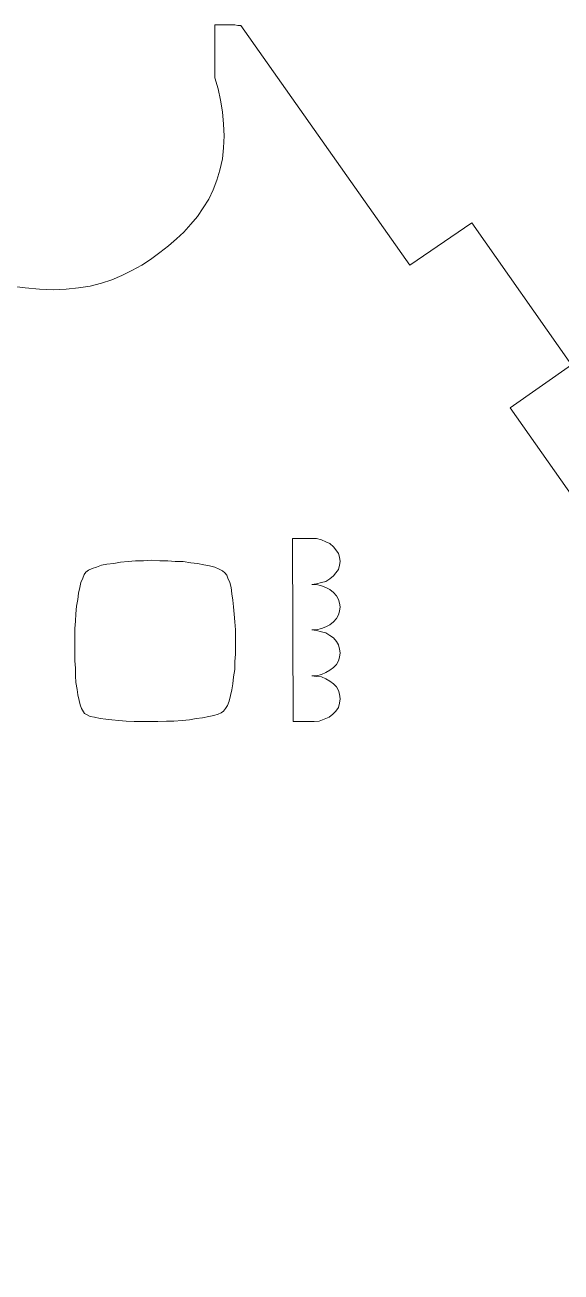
# Model space of a CAD drawing. Header units: centimetres. Extents: x -35.5 to 35.5, y -17.9 to 17.9.
# Drawn here: x -7.77 to -3.41, y -7.5 to 2.63 of the extents above; entities that cross this region are included whole.
import ezdxf

# ---------------------------------------------------------------- set-up
doc = ezdxf.new("R2010")
doc.units = ezdxf.units.CM
doc.header["$MEASUREMENT"] = 0
doc.layers.add('layer 1', color=7, linetype='Continuous')

msp = doc.modelspace()

# ---------------------------------------------------------------- linework, layer by layer
at = {"layer": 'layer 1', "color": 250, "lineweight": 9}
for points, knots in [([(-6.22437, 2.20336), (-6.22437, 2.20336), (-6.19918, 2.11261), (-6.19918, 2.11261), (-6.19918, 2.11261), (-6.19918, 2.11261), (-6.17899, 2.02185), (-6.17899, 2.02185), (-6.17899, 2.02185), (-6.17899, 2.02185), (-6.16387, 1.92605), (-6.16387, 1.92605), (-6.16387, 1.92605), (-6.16387, 1.92605), (-6.15378, 1.82521), (-6.15378, 1.82521), (-6.15378, 1.82521), (-6.15378, 1.82521), (-6.14874, 1.72941), (-6.14874, 1.72941), (-6.14874, 1.72941), (-6.14874, 1.72941), (-6.14874, 1.72941), (-6.14874, 1.72941), (-6.14874, 1.72941), (-6.14874, 1.72941), (-6.15378, 1.63361), (-6.15378, 1.63361), (-6.15378, 1.63361), (-6.15378, 1.63361), (-6.16387, 1.54286), (-6.16387, 1.54286), (-6.16387, 1.54286), (-6.16387, 1.54286), (-6.18403, 1.4521), (-6.18403, 1.4521), (-6.18403, 1.4521), (-6.18403, 1.4521), (-6.20924, 1.37143), (-6.20924, 1.37143), (-6.20924, 1.37143), (-6.20924, 1.37143), (-6.2395, 1.29076), (-6.2395, 1.29076), (-6.2395, 1.29076), (-6.2395, 1.29076), (-6.27481, 1.21513), (-6.27481, 1.21513), (-6.27481, 1.21513), (-6.27481, 1.21513), (-6.32017, 1.14454), (-6.32017, 1.14454), (-6.32017, 1.14454), (-6.32017, 1.14454), (-6.36555, 1.07395), (-6.36555, 1.07395), (-6.36555, 1.07395), (-6.36555, 1.07395), (-6.42101, 1.01345), (-6.42101, 1.01345), (-6.42101, 1.01345), (-6.42101, 1.01345), (-6.47647, 0.9479), (-6.47647, 0.9479), (-6.47647, 0.9479), (-6.47647, 0.9479), (-6.53697, 0.89244), (-6.53697, 0.89244), (-6.53697, 0.89244), (-6.53697, 0.89244), (-6.60252, 0.83695), (-6.60252, 0.83695), (-6.60252, 0.83695), (-6.60252, 0.83695), (-6.60252, 0.83695), (-6.60252, 0.83695), (-6.60252, 0.83695), (-6.60252, 0.83695), (-6.67313, 0.78151), (-6.67313, 0.78151), (-6.67313, 0.78151), (-6.67313, 0.78151), (-6.74874, 0.72603), (-6.74874, 0.72603), (-6.74874, 0.72603), (-6.74874, 0.72603), (-6.81933, 0.68065), (-6.81933, 0.68065), (-6.81933, 0.68065), (-6.81933, 0.68065), (-6.9, 0.63529), (-6.9, 0.63529), (-6.9, 0.63529), (-6.9, 0.63529), (-6.98067, 0.59496), (-6.98067, 0.59496), (-6.98067, 0.59496), (-6.98067, 0.59496), (-7.06134, 0.55964), (-7.06134, 0.55964), (-7.06134, 0.55964), (-7.06134, 0.55964), (-7.14706, 0.53445), (-7.14706, 0.53445), (-7.14706, 0.53445), (-7.14706, 0.53445), (-7.23783, 0.50924), (-7.23783, 0.50924), (-7.23783, 0.50924), (-7.23783, 0.50924), (-7.33361, 0.49412), (-7.33361, 0.49412), (-7.33361, 0.49412), (-7.33361, 0.49412), (-7.43445, 0.48401), (-7.43445, 0.48401), (-7.43445, 0.48401), (-7.43445, 0.48401), (-7.53529, 0.47897), (-7.53529, 0.47897), (-7.53529, 0.47897), (-7.53529, 0.47897), (-7.53529, 0.47897), (-7.53529, 0.47897), (-7.53529, 0.47897), (-7.53529, 0.47897), (-7.65126, 0.48401), (-7.65126, 0.48401), (-7.65126, 0.48401), (-7.65126, 0.48401), (-7.76723, 0.49412), (-7.76723, 0.49412), (-7.76723, 0.49412), (-7.76723, 0.49412), (-7.87817, 0.50924), (-7.87817, 0.50924), (-7.87817, 0.50924), (-7.87817, 0.50924), (-7.98403, 0.53445), (-7.98403, 0.53445), (-7.98403, 0.53445), (-7.98403, 0.53445), (-8.08992, 0.56973), (-8.08992, 0.56973), (-8.08992, 0.56973), (-8.08992, 0.56973), (-8.19078, 0.60502), (-8.19078, 0.60502), (-8.19078, 0.60502), (-8.19078, 0.60502), (-8.28151, 0.6504), (-8.28151, 0.6504), (-8.28151, 0.6504), (-8.28151, 0.6504), (-8.37227, 0.70084), (-8.37227, 0.70084), (-8.37227, 0.70084), (-8.37227, 0.70084), (-14.19582, -7.61345), (-14.19582, -7.61345), (-14.19582, -7.61345), (-14.19582, -7.61345), (-14.19582, -9.38824), (-14.19582, -9.38824), (-14.19582, -9.38824), (-14.19582, -9.38824), (-14.19582, -9.38824), (-14.19582, -9.38824), (-14.19582, -9.38824), (-14.19582, -9.38824), (-14.11008, -9.38824), (-14.11008, -9.38824), (-14.11008, -9.38824), (-14.11008, -9.38824), (-14.03447, -9.38824), (-14.03447, -9.38824), (-14.03447, -9.38824), (-14.03447, -9.38824), (-13.95884, -9.38824), (-13.95884, -9.38824), (-13.95884, -9.38824), (-13.95884, -9.38824), (-13.89328, -9.38824), (-13.89328, -9.38824), (-13.89328, -9.38824), (-13.89328, -9.38824), (-13.82773, -9.38824), (-13.82773, -9.38824), (-13.82773, -9.38824), (-13.82773, -9.38824), (-13.76723, -9.38824), (-13.76723, -9.38824), (-13.76723, -9.38824), (-13.76723, -9.38824), (-13.70168, -9.38824), (-13.70168, -9.38824), (-13.70168, -9.38824), (-13.70168, -9.38824), (-13.63615, -9.39328), (-13.63615, -9.39328), (-13.63615, -9.39328), (-13.63615, -9.39328), (-13.56052, -9.39328), (-13.56052, -9.39328), (-13.56052, -9.39328), (-13.56052, -9.39328), (-13.48487, -9.39328), (-13.48487, -9.39328), (-13.48487, -9.39328), (-13.48487, -9.39328), (-13.39918, -9.39328), (-13.39918, -9.39328), (-13.39918, -9.39328), (-13.39918, -9.39328), (-13.39918, -9.39328), (-13.39918, -9.39328), (-13.39918, -9.39328), (-13.39918, -9.39328), (-13.39918, -9.04036), (-13.39918, -9.04036), (-13.39918, -9.04036), (-13.39918, -9.04036), (-13.39918, -8.68742), (-13.39918, -8.68742), (-13.39918, -8.68742), (-13.39918, -8.68742), (-12.79412, -8.68742), (-12.79412, -8.68742), (-12.79412, -8.68742), (-12.79412, -8.68742), (-12.79412, -9.39328), (-12.79412, -9.39328), (-12.79412, -9.39328), (-12.79412, -9.39328), (-12.79412, -12.02017), (-12.79412, -12.02017), (-12.79412, -12.02017), (-12.79412, -12.02017), (-13.39414, -12.02017), (-13.39414, -12.02017), (-13.39414, -12.02017), (-13.39414, -12.02017), (-13.39414, -13.41681), (-13.39414, -13.41681), (-13.39414, -13.41681), (-13.39414, -13.41681), (-12.79412, -13.41681), (-12.79412, -13.41681), (-12.79412, -13.41681), (-12.79412, -13.41681), (-12.79412, -16.2807), (-12.79412, -16.2807), (-12.79412, -16.2807), (-12.79412, -16.2807), (-9.52185, -16.27563), (-9.52185, -16.27563), (-9.52185, -16.27563), (-9.52185, -16.27563), (-9.52185, -16.8807), (-9.52185, -16.8807), (-9.52185, -16.8807), (-9.52185, -16.8807), (-3.47145, -16.87563), (-3.47145, -16.87563), (-3.47145, -16.87563), (-3.47145, -16.87563), (-3.47145, -16.27059), (-3.47145, -16.27059), (-3.47145, -16.27059), (-3.47145, -16.27059), (-3.44622, -16.27059), (-3.44622, -16.27059), (-3.44622, -16.27059), (-3.44622, -16.27059), (-0.2042, -16.27059), (-0.2042, -16.27059), (-0.2042, -16.27059), (-0.2042, -16.27059), (-0.20924, -13.41179), (-0.20924, -13.41179), (-0.20924, -13.41179), (-0.20924, -13.41179), (0.3958, -13.41179), (0.3958, -13.41179), (0.3958, -13.41179), (0.3958, -13.41179), (0.39074, -12.01011), (0.39074, -12.01011), (0.39074, -12.01011), (0.39074, -12.01011), (-0.20924, -12.01011), (-0.20924, -12.01011), (-0.20924, -12.01011), (-0.20924, -12.01011), (-0.20924, -9.44372), (-0.20924, -9.44372), (-0.20924, -9.44372), (-0.20924, -9.44372), (-0.20924, -8.75294), (-0.20924, -8.75294), (-0.20924, -8.75294), (-0.20924, -8.75294), (0.3958, -8.75294), (0.3958, -8.75294), (0.3958, -8.75294), (0.3958, -8.75294), (0.3958, -8.75294), (0.3958, -8.75294), (0.3958, -8.75294), (0.3958, -8.75294), (0.3958, -9.10084), (0.3958, -9.10084), (0.3958, -9.10084), (0.3958, -9.10084), (0.3958, -9.44876), (0.3958, -9.44876), (0.3958, -9.44876), (0.3958, -9.44876), (0.3958, -9.44876), (0.3958, -9.44876), (0.3958, -9.44876), (0.3958, -9.44876), (0.48151, -9.44876), (0.48151, -9.44876), (0.48151, -9.44876), (0.48151, -9.44876), (0.55714, -9.44876), (0.55714, -9.44876), (0.55714, -9.44876), (0.55714, -9.44876), (0.62773, -9.44876), (0.62773, -9.44876), (0.62773, -9.44876), (0.62773, -9.44876), (0.6983, -9.44876), (0.6983, -9.44876), (0.6983, -9.44876), (0.6983, -9.44876), (0.76387, -9.44876), (0.76387, -9.44876), (0.76387, -9.44876), (0.76387, -9.44876), (0.82437, -9.44876), (0.82437, -9.44876), (0.82437, -9.44876), (0.82437, -9.44876), (0.88992, -9.44876), (0.88992, -9.44876), (0.88992, -9.44876), (0.88992, -9.44876), (0.9605, -9.44876), (0.9605, -9.44876), (0.9605, -9.44876), (0.9605, -9.44876), (1.03107, -9.44876), (1.03107, -9.44876), (1.03107, -9.44876), (1.03107, -9.44876), (1.10672, -9.44876), (1.10672, -9.44876), (1.10672, -9.44876), (1.10672, -9.44876), (1.19242, -9.44876), (1.19242, -9.44876), (1.19242, -9.44876), (1.19242, -9.44876), (1.19242, -7.60338), (1.19242, -7.60338), (1.19242, -7.60338), (1.19242, -7.60338), (0.16891, -6.15126), (0.16891, -6.15126), (0.16891, -6.15126), (0.16891, -6.15126), (0.65798, -5.80338), (0.65798, -5.80338), (0.65798, -5.80338), (0.65798, -5.80338), (-0.15378, -4.64874), (-0.15378, -4.64874), (-0.15378, -4.64874), (-0.15378, -4.64874), (-0.6479, -4.99666), (-0.6479, -4.99666), (-0.6479, -4.99666), (-0.6479, -4.99666), (-3.82437, -0.47901), (-3.82437, -0.47901), (-3.82437, -0.47901), (-3.82437, -0.47901), (-3.32521, -0.13109), (-3.32521, -0.13109), (-3.32521, -0.13109), (-3.32521, -0.13109), (-4.13697, 1.02353), (-4.13697, 1.02353), (-4.13697, 1.02353), (-4.13697, 1.02353), (-4.64118, 0.68065), (-4.64118, 0.68065), (-4.64118, 0.68065), (-4.64118, 0.68065), (-6.0126, 2.62689), (-6.0126, 2.62689), (-6.0126, 2.62689), (-6.0126, 2.62689), (-6.0126, 2.62689), (-6.0126, 2.62689), (-6.0126, 2.62689), (-6.0126, 2.62689), (-6.03783, 2.62689), (-6.03783, 2.62689), (-6.03783, 2.62689), (-6.03783, 2.62689), (-6.06302, 2.63193), (-6.06302, 2.63193), (-6.06302, 2.63193), (-6.06302, 2.63193), (-6.08823, 2.63193), (-6.08823, 2.63193), (-6.08823, 2.63193), (-6.08823, 2.63193), (-6.11851, 2.63193), (-6.11851, 2.63193), (-6.11851, 2.63193), (-6.11851, 2.63193), (-6.1437, 2.63193), (-6.1437, 2.63193), (-6.1437, 2.63193), (-6.1437, 2.63193), (-6.16891, 2.63193), (-6.16891, 2.63193), (-6.16891, 2.63193), (-6.16891, 2.63193), (-6.1891, 2.63193), (-6.1891, 2.63193), (-6.1891, 2.63193), (-6.1891, 2.63193), (-6.20924, 2.63193), (-6.20924, 2.63193), (-6.20924, 2.63193), (-6.20924, 2.63193), (-6.21933, 2.63193), (-6.21933, 2.63193), (-6.21933, 2.63193), (-6.21933, 2.63193), (-6.22437, 2.63193), (-6.22437, 2.63193), (-6.22437, 2.63193), (-6.22437, 2.63193), (-6.22437, 2.63193), (-6.22437, 2.63193), (-6.22437, 2.63193), (-6.22437, 2.63193), (-6.22437, 2.20336), (-6.22437, 2.20336)], [0, 0, 0, 0, 0.00869565, 0.00869565, 0.00869565, 0.00869565, 0.0173913, 0.0173913, 0.0173913, 0.0173913, 0.02608696, 0.02608696, 0.02608696, 0.02608696, 0.03478261, 0.03478261, 0.03478261, 0.03478261, 0.04347826, 0.04347826, 0.04347826, 0.04347826, 0.05217391, 0.05217391, 0.05217391, 0.05217391, 0.06086957, 0.06086957, 0.06086957, 0.06086957, 0.06956522, 0.06956522, 0.06956522, 0.06956522, 0.07826087, 0.07826087, 0.07826087, 0.07826087, 0.08695652, 0.08695652, 0.08695652, 0.08695652, 0.09565217, 0.09565217, 0.09565217, 0.09565217, 0.10434783, 0.10434783, 0.10434783, 0.10434783, 0.11304348, 0.11304348, 0.11304348, 0.11304348, 0.12173913, 0.12173913, 0.12173913, 0.12173913, 0.13043478, 0.13043478, 0.13043478, 0.13043478, 0.13913043, 0.13913043, 0.13913043, 0.13913043, 0.14782609, 0.14782609, 0.14782609, 0.14782609, 0.15652174, 0.15652174, 0.15652174, 0.15652174, 0.16521739, 0.16521739, 0.16521739, 0.16521739, 0.17391304, 0.17391304, 0.17391304, 0.17391304, 0.1826087, 0.1826087, 0.1826087, 0.1826087, 0.19130435, 0.19130435, 0.19130435, 0.19130435, 0.2, 0.2, 0.2, 0.2, 0.20869565, 0.20869565, 0.20869565, 0.20869565, 0.2173913, 0.2173913, 0.2173913, 0.2173913, 0.22608696, 0.22608696, 0.22608696, 0.22608696, 0.23478261, 0.23478261, 0.23478261, 0.23478261, 0.24347826, 0.24347826, 0.24347826, 0.24347826, 0.25217391, 0.25217391, 0.25217391, 0.25217391, 0.26086957, 0.26086957, 0.26086957, 0.26086957, 0.26956522, 0.26956522, 0.26956522, 0.26956522, 0.27826087, 0.27826087, 0.27826087, 0.27826087, 0.28695652, 0.28695652, 0.28695652, 0.28695652, 0.29565217, 0.29565217, 0.29565217, 0.29565217, 0.30434783, 0.30434783, 0.30434783, 0.30434783, 0.31304348, 0.31304348, 0.31304348, 0.31304348, 0.32173913, 0.32173913, 0.32173913, 0.32173913, 0.33043478, 0.33043478, 0.33043478, 0.33043478, 0.33913043, 0.33913043, 0.33913043, 0.33913043, 0.34782609, 0.34782609, 0.34782609, 0.34782609, 0.35652174, 0.35652174, 0.35652174, 0.35652174, 0.36521739, 0.36521739, 0.36521739, 0.36521739, 0.37391304, 0.37391304, 0.37391304, 0.37391304, 0.3826087, 0.3826087, 0.3826087, 0.3826087, 0.39130435, 0.39130435, 0.39130435, 0.39130435, 0.4, 0.4, 0.4, 0.4, 0.40869565, 0.40869565, 0.40869565, 0.40869565, 0.4173913, 0.4173913, 0.4173913, 0.4173913, 0.42608696, 0.42608696, 0.42608696, 0.42608696, 0.43478261, 0.43478261, 0.43478261, 0.43478261, 0.44347826, 0.44347826, 0.44347826, 0.44347826, 0.45217391, 0.45217391, 0.45217391, 0.45217391, 0.46086957, 0.46086957, 0.46086957, 0.46086957, 0.46956522, 0.46956522, 0.46956522, 0.46956522, 0.47826087, 0.47826087, 0.47826087, 0.47826087, 0.48695652, 0.48695652, 0.48695652, 0.48695652, 0.49565217, 0.49565217, 0.49565217, 0.49565217, 0.50434783, 0.50434783, 0.50434783, 0.50434783, 0.51304348, 0.51304348, 0.51304348, 0.51304348, 0.52173913, 0.52173913, 0.52173913, 0.52173913, 0.53043478, 0.53043478, 0.53043478, 0.53043478, 0.53913043, 0.53913043, 0.53913043, 0.53913043, 0.54782609, 0.54782609, 0.54782609, 0.54782609, 0.55652174, 0.55652174, 0.55652174, 0.55652174, 0.56521739, 0.56521739, 0.56521739, 0.56521739, 0.57391304, 0.57391304, 0.57391304, 0.57391304, 0.5826087, 0.5826087, 0.5826087, 0.5826087, 0.59130435, 0.59130435, 0.59130435, 0.59130435, 0.6, 0.6, 0.6, 0.6, 0.60869565, 0.60869565, 0.60869565, 0.60869565, 0.6173913, 0.6173913, 0.6173913, 0.6173913, 0.62608696, 0.62608696, 0.62608696, 0.62608696, 0.63478261, 0.63478261, 0.63478261, 0.63478261, 0.64347826, 0.64347826, 0.64347826, 0.64347826, 0.65217391, 0.65217391, 0.65217391, 0.65217391, 0.66086957, 0.66086957, 0.66086957, 0.66086957, 0.66956522, 0.66956522, 0.66956522, 0.66956522, 0.67826087, 0.67826087, 0.67826087, 0.67826087, 0.68695652, 0.68695652, 0.68695652, 0.68695652, 0.69565217, 0.69565217, 0.69565217, 0.69565217, 0.70434783, 0.70434783, 0.70434783, 0.70434783, 0.71304348, 0.71304348, 0.71304348, 0.71304348, 0.72173913, 0.72173913, 0.72173913, 0.72173913, 0.73043478, 0.73043478, 0.73043478, 0.73043478, 0.73913043, 0.73913043, 0.73913043, 0.73913043, 0.74782609, 0.74782609, 0.74782609, 0.74782609, 0.75652174, 0.75652174, 0.75652174, 0.75652174, 0.76521739, 0.76521739, 0.76521739, 0.76521739, 0.77391304, 0.77391304, 0.77391304, 0.77391304, 0.7826087, 0.7826087, 0.7826087, 0.7826087, 0.79130435, 0.79130435, 0.79130435, 0.79130435, 0.8, 0.8, 0.8, 0.8, 0.80869565, 0.80869565, 0.80869565, 0.80869565, 0.8173913, 0.8173913, 0.8173913, 0.8173913, 0.82608696, 0.82608696, 0.82608696, 0.82608696, 0.83478261, 0.83478261, 0.83478261, 0.83478261, 0.84347826, 0.84347826, 0.84347826, 0.84347826, 0.85217391, 0.85217391, 0.85217391, 0.85217391, 0.86086957, 0.86086957, 0.86086957, 0.86086957, 0.86956522, 0.86956522, 0.86956522, 0.86956522, 0.87826087, 0.87826087, 0.87826087, 0.87826087, 0.88695652, 0.88695652, 0.88695652, 0.88695652, 0.89565217, 0.89565217, 0.89565217, 0.89565217, 0.90434783, 0.90434783, 0.90434783, 0.90434783, 0.91304348, 0.91304348, 0.91304348, 0.91304348, 0.92173913, 0.92173913, 0.92173913, 0.92173913, 0.93043478, 0.93043478, 0.93043478, 0.93043478, 0.93913043, 0.93913043, 0.93913043, 0.93913043, 0.94782609, 0.94782609, 0.94782609, 0.94782609, 0.95652174, 0.95652174, 0.95652174, 0.95652174, 0.96521739, 0.96521739, 0.96521739, 0.96521739, 0.97391304, 0.97391304, 0.97391304, 0.97391304, 0.9826087, 0.9826087, 0.9826087, 0.9826087, 1, 1, 1, 1]), ([(-5.59412, -1.54286), (-5.59412, -1.54286), (-5.58908, -3.03025), (-5.58908, -3.03025), (-5.58908, -3.03025), (-5.58908, -3.03025), (-5.42773, -3.03025), (-5.42773, -3.03025), (-5.42773, -3.03025), (-5.42773, -3.03025), (-5.42773, -3.03025), (-5.42773, -3.03025), (-5.42773, -3.03025), (-5.42773, -3.03025), (-5.42269, -3.03025), (-5.42269, -3.03025), (-5.42269, -3.03025), (-5.42269, -3.03025), (-5.41765, -3.03025), (-5.41765, -3.03025), (-5.41765, -3.03025), (-5.41765, -3.03025), (-5.41765, -3.03025), (-5.41765, -3.03025), (-5.41765, -3.03025), (-5.41765, -3.03025), (-5.37731, -3.02521), (-5.37731, -3.02521), (-5.37731, -3.02521), (-5.37731, -3.02521), (-5.33697, -3.01008), (-5.33697, -3.01008), (-5.33697, -3.01008), (-5.33697, -3.01008), (-5.29664, -2.99498), (-5.29664, -2.99498), (-5.29664, -2.99498), (-5.29664, -2.99498), (-5.26639, -2.96975), (-5.26639, -2.96975), (-5.26639, -2.96975), (-5.26639, -2.96975), (-5.24118, -2.94454), (-5.24118, -2.94454), (-5.24118, -2.94454), (-5.24118, -2.94454), (-5.22101, -2.91431), (-5.22101, -2.91431), (-5.22101, -2.91431), (-5.22101, -2.91431), (-5.21092, -2.87901), (-5.21092, -2.87901), (-5.21092, -2.87901), (-5.21092, -2.87901), (-5.20588, -2.84372), (-5.20588, -2.84372), (-5.20588, -2.84372), (-5.20588, -2.84372), (-5.20588, -2.84372), (-5.20588, -2.84372), (-5.20588, -2.84372), (-5.20588, -2.84372), (-5.21092, -2.8084), (-5.21092, -2.8084), (-5.21092, -2.8084), (-5.21092, -2.8084), (-5.22101, -2.77815), (-5.22101, -2.77815), (-5.22101, -2.77815), (-5.22101, -2.77815), (-5.23615, -2.7479), (-5.23615, -2.7479), (-5.23615, -2.7479), (-5.23615, -2.7479), (-5.26134, -2.72271), (-5.26134, -2.72271), (-5.26134, -2.72271), (-5.26134, -2.72271), (-5.2916, -2.70252), (-5.2916, -2.70252), (-5.2916, -2.70252), (-5.2916, -2.70252), (-5.32185, -2.68237), (-5.32185, -2.68237), (-5.32185, -2.68237), (-5.32185, -2.68237), (-5.35714, -2.66723), (-5.35714, -2.66723), (-5.35714, -2.66723), (-5.35714, -2.66723), (-5.3975, -2.66219), (-5.3975, -2.66219), (-5.3975, -2.66219), (-5.3975, -2.66219), (-5.43781, -2.65714), (-5.43781, -2.65714), (-5.43781, -2.65714), (-5.43781, -2.65714), (-5.43781, -2.65714), (-5.43781, -2.65714), (-5.43781, -2.65714), (-5.43781, -2.65714), (-5.3975, -2.65714), (-5.3975, -2.65714), (-5.3975, -2.65714), (-5.3975, -2.65714), (-5.35714, -2.64706), (-5.35714, -2.64706), (-5.35714, -2.64706), (-5.35714, -2.64706), (-5.32185, -2.63195), (-5.32185, -2.63195), (-5.32185, -2.63195), (-5.32185, -2.63195), (-5.2916, -2.61177), (-5.2916, -2.61177), (-5.2916, -2.61177), (-5.2916, -2.61177), (-5.26134, -2.59162), (-5.26134, -2.59162), (-5.26134, -2.59162), (-5.26134, -2.59162), (-5.23615, -2.56639), (-5.23615, -2.56639), (-5.23615, -2.56639), (-5.23615, -2.56639), (-5.22101, -2.53613), (-5.22101, -2.53613), (-5.22101, -2.53613), (-5.22101, -2.53613), (-5.21092, -2.50588), (-5.21092, -2.50588), (-5.21092, -2.50588), (-5.21092, -2.50588), (-5.20588, -2.47059), (-5.20588, -2.47059), (-5.20588, -2.47059), (-5.20588, -2.47059), (-5.20588, -2.47059), (-5.20588, -2.47059), (-5.20588, -2.47059), (-5.20588, -2.47059), (-5.21092, -2.44036), (-5.21092, -2.44036), (-5.21092, -2.44036), (-5.21092, -2.44036), (-5.22101, -2.40506), (-5.22101, -2.40506), (-5.22101, -2.40506), (-5.22101, -2.40506), (-5.23615, -2.37983), (-5.23615, -2.37983), (-5.23615, -2.37983), (-5.23615, -2.37983), (-5.26134, -2.34958), (-5.26134, -2.34958), (-5.26134, -2.34958), (-5.26134, -2.34958), (-5.2916, -2.32941), (-5.2916, -2.32941), (-5.2916, -2.32941), (-5.2916, -2.32941), (-5.32185, -2.30924), (-5.32185, -2.30924), (-5.32185, -2.30924), (-5.32185, -2.30924), (-5.35714, -2.29916), (-5.35714, -2.29916), (-5.35714, -2.29916), (-5.35714, -2.29916), (-5.3975, -2.28908), (-5.3975, -2.28908), (-5.3975, -2.28908), (-5.3975, -2.28908), (-5.43781, -2.28405), (-5.43781, -2.28405), (-5.43781, -2.28405), (-5.43781, -2.28405), (-5.43781, -2.28405), (-5.43781, -2.28405), (-5.43781, -2.28405), (-5.43781, -2.28405), (-5.3975, -2.28405), (-5.3975, -2.28405), (-5.3975, -2.28405), (-5.3975, -2.28405), (-5.35714, -2.27397), (-5.35714, -2.27397), (-5.35714, -2.27397), (-5.35714, -2.27397), (-5.32185, -2.25882), (-5.32185, -2.25882), (-5.32185, -2.25882), (-5.32185, -2.25882), (-5.2916, -2.24372), (-5.2916, -2.24372), (-5.2916, -2.24372), (-5.2916, -2.24372), (-5.26134, -2.21849), (-5.26134, -2.21849), (-5.26134, -2.21849), (-5.26134, -2.21849), (-5.23615, -2.1933), (-5.23615, -2.1933), (-5.23615, -2.1933), (-5.23615, -2.1933), (-5.22101, -2.16305), (-5.22101, -2.16305), (-5.22101, -2.16305), (-5.22101, -2.16305), (-5.21092, -2.13277), (-5.21092, -2.13277), (-5.21092, -2.13277), (-5.21092, -2.13277), (-5.20588, -2.09748), (-5.20588, -2.09748), (-5.20588, -2.09748), (-5.20588, -2.09748), (-5.20588, -2.09748), (-5.20588, -2.09748), (-5.20588, -2.09748), (-5.20588, -2.09748), (-5.21092, -2.06723), (-5.21092, -2.06723), (-5.21092, -2.06723), (-5.21092, -2.06723), (-5.22101, -2.037), (-5.22101, -2.037), (-5.22101, -2.037), (-5.22101, -2.037), (-5.23615, -2.00672), (-5.23615, -2.00672), (-5.23615, -2.00672), (-5.23615, -2.00672), (-5.26134, -1.98151), (-5.26134, -1.98151), (-5.26134, -1.98151), (-5.26134, -1.98151), (-5.2916, -1.95632), (-5.2916, -1.95632), (-5.2916, -1.95632), (-5.2916, -1.95632), (-5.32185, -1.94118), (-5.32185, -1.94118), (-5.32185, -1.94118), (-5.32185, -1.94118), (-5.35714, -1.92605), (-5.35714, -1.92605), (-5.35714, -1.92605), (-5.35714, -1.92605), (-5.3975, -1.91599), (-5.3975, -1.91599), (-5.3975, -1.91599), (-5.3975, -1.91599), (-5.43781, -1.91599), (-5.43781, -1.91599), (-5.43781, -1.91599), (-5.43781, -1.91599), (-5.43781, -1.91599), (-5.43781, -1.91599), (-5.43781, -1.91599), (-5.43781, -1.91599), (-5.3975, -1.91094), (-5.3975, -1.91094), (-5.3975, -1.91094), (-5.3975, -1.91094), (-5.35714, -1.90084), (-5.35714, -1.90084), (-5.35714, -1.90084), (-5.35714, -1.90084), (-5.32185, -1.89076), (-5.32185, -1.89076), (-5.32185, -1.89076), (-5.32185, -1.89076), (-5.2916, -1.87059), (-5.2916, -1.87059), (-5.2916, -1.87059), (-5.2916, -1.87059), (-5.26134, -1.84538), (-5.26134, -1.84538), (-5.26134, -1.84538), (-5.26134, -1.84538), (-5.24118, -1.82017), (-5.24118, -1.82017), (-5.24118, -1.82017), (-5.24118, -1.82017), (-5.22101, -1.79498), (-5.22101, -1.79498), (-5.22101, -1.79498), (-5.22101, -1.79498), (-5.21092, -1.75968), (-5.21092, -1.75968), (-5.21092, -1.75968), (-5.21092, -1.75968), (-5.20588, -1.72941), (-5.20588, -1.72941), (-5.20588, -1.72941), (-5.20588, -1.72941), (-5.20588, -1.72941), (-5.20588, -1.72941), (-5.20588, -1.72941), (-5.20588, -1.72941), (-5.21092, -1.69412), (-5.21092, -1.69412), (-5.21092, -1.69412), (-5.21092, -1.69412), (-5.22101, -1.66387), (-5.22101, -1.66387), (-5.22101, -1.66387), (-5.22101, -1.66387), (-5.24118, -1.63363), (-5.24118, -1.63363), (-5.24118, -1.63363), (-5.24118, -1.63363), (-5.26134, -1.6084), (-5.26134, -1.6084), (-5.26134, -1.6084), (-5.26134, -1.6084), (-5.2916, -1.58319), (-5.2916, -1.58319), (-5.2916, -1.58319), (-5.2916, -1.58319), (-5.32185, -1.56807), (-5.32185, -1.56807), (-5.32185, -1.56807), (-5.32185, -1.56807), (-5.35714, -1.55296), (-5.35714, -1.55296), (-5.35714, -1.55296), (-5.35714, -1.55296), (-5.3975, -1.54286), (-5.3975, -1.54286), (-5.3975, -1.54286), (-5.3975, -1.54286), (-5.43781, -1.54286), (-5.43781, -1.54286), (-5.43781, -1.54286), (-5.43781, -1.54286), (-5.43781, -1.54286), (-5.43781, -1.54286), (-5.43781, -1.54286), (-5.43781, -1.54286), (-5.51344, -1.54286), (-5.51344, -1.54286), (-5.51344, -1.54286), (-5.51344, -1.54286), (-5.59412, -1.54286), (-5.59412, -1.54286)], [0, 0, 0, 0, 0.01136364, 0.01136364, 0.01136364, 0.01136364, 0.02272727, 0.02272727, 0.02272727, 0.02272727, 0.03409091, 0.03409091, 0.03409091, 0.03409091, 0.04545455, 0.04545455, 0.04545455, 0.04545455, 0.05681818, 0.05681818, 0.05681818, 0.05681818, 0.06818182, 0.06818182, 0.06818182, 0.06818182, 0.07954545, 0.07954545, 0.07954545, 0.07954545, 0.09090909, 0.09090909, 0.09090909, 0.09090909, 0.10227273, 0.10227273, 0.10227273, 0.10227273, 0.11363636, 0.11363636, 0.11363636, 0.11363636, 0.125, 0.125, 0.125, 0.125, 0.13636364, 0.13636364, 0.13636364, 0.13636364, 0.14772727, 0.14772727, 0.14772727, 0.14772727, 0.15909091, 0.15909091, 0.15909091, 0.15909091, 0.17045455, 0.17045455, 0.17045455, 0.17045455, 0.18181818, 0.18181818, 0.18181818, 0.18181818, 0.19318182, 0.19318182, 0.19318182, 0.19318182, 0.20454545, 0.20454545, 0.20454545, 0.20454545, 0.21590909, 0.21590909, 0.21590909, 0.21590909, 0.22727273, 0.22727273, 0.22727273, 0.22727273, 0.23863636, 0.23863636, 0.23863636, 0.23863636, 0.25, 0.25, 0.25, 0.25, 0.26136364, 0.26136364, 0.26136364, 0.26136364, 0.27272727, 0.27272727, 0.27272727, 0.27272727, 0.28409091, 0.28409091, 0.28409091, 0.28409091, 0.29545455, 0.29545455, 0.29545455, 0.29545455, 0.30681818, 0.30681818, 0.30681818, 0.30681818, 0.31818182, 0.31818182, 0.31818182, 0.31818182, 0.32954545, 0.32954545, 0.32954545, 0.32954545, 0.34090909, 0.34090909, 0.34090909, 0.34090909, 0.35227273, 0.35227273, 0.35227273, 0.35227273, 0.36363636, 0.36363636, 0.36363636, 0.36363636, 0.375, 0.375, 0.375, 0.375, 0.38636364, 0.38636364, 0.38636364, 0.38636364, 0.39772727, 0.39772727, 0.39772727, 0.39772727, 0.40909091, 0.40909091, 0.40909091, 0.40909091, 0.42045455, 0.42045455, 0.42045455, 0.42045455, 0.43181818, 0.43181818, 0.43181818, 0.43181818, 0.44318182, 0.44318182, 0.44318182, 0.44318182, 0.45454545, 0.45454545, 0.45454545, 0.45454545, 0.46590909, 0.46590909, 0.46590909, 0.46590909, 0.47727273, 0.47727273, 0.47727273, 0.47727273, 0.48863636, 0.48863636, 0.48863636, 0.48863636, 0.5, 0.5, 0.5, 0.5, 0.51136364, 0.51136364, 0.51136364, 0.51136364, 0.52272727, 0.52272727, 0.52272727, 0.52272727, 0.53409091, 0.53409091, 0.53409091, 0.53409091, 0.54545455, 0.54545455, 0.54545455, 0.54545455, 0.55681818, 0.55681818, 0.55681818, 0.55681818, 0.56818182, 0.56818182, 0.56818182, 0.56818182, 0.57954545, 0.57954545, 0.57954545, 0.57954545, 0.59090909, 0.59090909, 0.59090909, 0.59090909, 0.60227273, 0.60227273, 0.60227273, 0.60227273, 0.61363636, 0.61363636, 0.61363636, 0.61363636, 0.625, 0.625, 0.625, 0.625, 0.63636364, 0.63636364, 0.63636364, 0.63636364, 0.64772727, 0.64772727, 0.64772727, 0.64772727, 0.65909091, 0.65909091, 0.65909091, 0.65909091, 0.67045455, 0.67045455, 0.67045455, 0.67045455, 0.68181818, 0.68181818, 0.68181818, 0.68181818, 0.69318182, 0.69318182, 0.69318182, 0.69318182, 0.70454545, 0.70454545, 0.70454545, 0.70454545, 0.71590909, 0.71590909, 0.71590909, 0.71590909, 0.72727273, 0.72727273, 0.72727273, 0.72727273, 0.73863636, 0.73863636, 0.73863636, 0.73863636, 0.75, 0.75, 0.75, 0.75, 0.76136364, 0.76136364, 0.76136364, 0.76136364, 0.77272727, 0.77272727, 0.77272727, 0.77272727, 0.78409091, 0.78409091, 0.78409091, 0.78409091, 0.79545455, 0.79545455, 0.79545455, 0.79545455, 0.80681818, 0.80681818, 0.80681818, 0.80681818, 0.81818182, 0.81818182, 0.81818182, 0.81818182, 0.82954545, 0.82954545, 0.82954545, 0.82954545, 0.84090909, 0.84090909, 0.84090909, 0.84090909, 0.85227273, 0.85227273, 0.85227273, 0.85227273, 0.86363636, 0.86363636, 0.86363636, 0.86363636, 0.875, 0.875, 0.875, 0.875, 0.88636364, 0.88636364, 0.88636364, 0.88636364, 0.89772727, 0.89772727, 0.89772727, 0.89772727, 0.90909091, 0.90909091, 0.90909091, 0.90909091, 0.92045455, 0.92045455, 0.92045455, 0.92045455, 0.93181818, 0.93181818, 0.93181818, 0.93181818, 0.94318182, 0.94318182, 0.94318182, 0.94318182, 0.95454545, 0.95454545, 0.95454545, 0.95454545, 0.96590909, 0.96590909, 0.96590909, 0.96590909, 0.97727273, 0.97727273, 0.97727273, 0.97727273, 1, 1, 1, 1]), ([(-7.27311, -1.81513), (-7.27311, -1.81513), (-7.25294, -1.80002), (-7.25294, -1.80002), (-7.25294, -1.80002), (-7.25294, -1.80002), (-7.22269, -1.78487), (-7.22269, -1.78487), (-7.22269, -1.78487), (-7.22269, -1.78487), (-7.18739, -1.77479), (-7.18739, -1.77479), (-7.18739, -1.77479), (-7.18739, -1.77479), (-7.14706, -1.75968), (-7.14706, -1.75968), (-7.14706, -1.75968), (-7.14706, -1.75968), (-7.10168, -1.74958), (-7.10168, -1.74958), (-7.10168, -1.74958), (-7.10168, -1.74958), (-7.04622, -1.74454), (-7.04622, -1.74454), (-7.04622, -1.74454), (-7.04622, -1.74454), (-6.99078, -1.73445), (-6.99078, -1.73445), (-6.99078, -1.73445), (-6.99078, -1.73445), (-6.93025, -1.72941), (-6.93025, -1.72941), (-6.93025, -1.72941), (-6.93025, -1.72941), (-6.86975, -1.72439), (-6.86975, -1.72439), (-6.86975, -1.72439), (-6.86975, -1.72439), (-6.8042, -1.72439), (-6.8042, -1.72439), (-6.8042, -1.72439), (-6.8042, -1.72439), (-6.73865, -1.71935), (-6.73865, -1.71935), (-6.73865, -1.71935), (-6.73865, -1.71935), (-6.67313, -1.72439), (-6.67313, -1.72439), (-6.67313, -1.72439), (-6.67313, -1.72439), (-6.60756, -1.72439), (-6.60756, -1.72439), (-6.60756, -1.72439), (-6.60756, -1.72439), (-6.54706, -1.72941), (-6.54706, -1.72941), (-6.54706, -1.72941), (-6.54706, -1.72941), (-6.48151, -1.72941), (-6.48151, -1.72941), (-6.48151, -1.72941), (-6.48151, -1.72941), (-6.42101, -1.7395), (-6.42101, -1.7395), (-6.42101, -1.7395), (-6.42101, -1.7395), (-6.36555, -1.74454), (-6.36555, -1.74454), (-6.36555, -1.74454), (-6.36555, -1.74454), (-6.31513, -1.75464), (-6.31513, -1.75464), (-6.31513, -1.75464), (-6.31513, -1.75464), (-6.26977, -1.76473), (-6.26977, -1.76473), (-6.26977, -1.76473), (-6.26977, -1.76473), (-6.22437, -1.77479), (-6.22437, -1.77479), (-6.22437, -1.77479), (-6.22437, -1.77479), (-6.1891, -1.78992), (-6.1891, -1.78992), (-6.1891, -1.78992), (-6.1891, -1.78992), (-6.16387, -1.80504), (-6.16387, -1.80504), (-6.16387, -1.80504), (-6.16387, -1.80504), (-6.1437, -1.82017), (-6.1437, -1.82017), (-6.1437, -1.82017), (-6.1437, -1.82017), (-6.1437, -1.82017), (-6.1437, -1.82017), (-6.1437, -1.82017), (-6.1437, -1.82017), (-6.1437, -1.82017), (-6.1437, -1.82017), (-6.1437, -1.82017), (-6.1437, -1.82017), (-6.12857, -1.84036), (-6.12857, -1.84036), (-6.12857, -1.84036), (-6.12857, -1.84036), (-6.11851, -1.86555), (-6.11851, -1.86555), (-6.11851, -1.86555), (-6.11851, -1.86555), (-6.10336, -1.90084), (-6.10336, -1.90084), (-6.10336, -1.90084), (-6.10336, -1.90084), (-6.09328, -1.94118), (-6.09328, -1.94118), (-6.09328, -1.94118), (-6.09328, -1.94118), (-6.08823, -1.99162), (-6.08823, -1.99162), (-6.08823, -1.99162), (-6.08823, -1.99162), (-6.07815, -2.04204), (-6.07815, -2.04204), (-6.07815, -2.04204), (-6.07815, -2.04204), (-6.07311, -2.09748), (-6.07311, -2.09748), (-6.07311, -2.09748), (-6.07311, -2.09748), (-6.06807, -2.158), (-6.06807, -2.158), (-6.06807, -2.158), (-6.06807, -2.158), (-6.06302, -2.21849), (-6.06302, -2.21849), (-6.06302, -2.21849), (-6.06302, -2.21849), (-6.05798, -2.28405), (-6.05798, -2.28405), (-6.05798, -2.28405), (-6.05798, -2.28405), (-6.05798, -2.34958), (-6.05798, -2.34958), (-6.05798, -2.34958), (-6.05798, -2.34958), (-6.05798, -2.41513), (-6.05798, -2.41513), (-6.05798, -2.41513), (-6.05798, -2.41513), (-6.05798, -2.48069), (-6.05798, -2.48069), (-6.05798, -2.48069), (-6.05798, -2.48069), (-6.06302, -2.54118), (-6.06302, -2.54118), (-6.06302, -2.54118), (-6.06302, -2.54118), (-6.06302, -2.60672), (-6.06302, -2.60672), (-6.06302, -2.60672), (-6.06302, -2.60672), (-6.07311, -2.66723), (-6.07311, -2.66723), (-6.07311, -2.66723), (-6.07311, -2.66723), (-6.07815, -2.72271), (-6.07815, -2.72271), (-6.07815, -2.72271), (-6.07815, -2.72271), (-6.08823, -2.77311), (-6.08823, -2.77311), (-6.08823, -2.77311), (-6.08823, -2.77311), (-6.09832, -2.81849), (-6.09832, -2.81849), (-6.09832, -2.81849), (-6.09832, -2.81849), (-6.1084, -2.86387), (-6.1084, -2.86387), (-6.1084, -2.86387), (-6.1084, -2.86387), (-6.12353, -2.89916), (-6.12353, -2.89916), (-6.12353, -2.89916), (-6.12353, -2.89916), (-6.13866, -2.92439), (-6.13866, -2.92439), (-6.13866, -2.92439), (-6.13866, -2.92439), (-6.15378, -2.94454), (-6.15378, -2.94454), (-6.15378, -2.94454), (-6.15378, -2.94454), (-6.15378, -2.94454), (-6.15378, -2.94454), (-6.15378, -2.94454), (-6.15378, -2.94454), (-6.15378, -2.94454), (-6.15378, -2.94454), (-6.15378, -2.94454), (-6.15378, -2.94454), (-6.17395, -2.95968), (-6.17395, -2.95968), (-6.17395, -2.95968), (-6.17395, -2.95968), (-6.19918, -2.96975), (-6.19918, -2.96975), (-6.19918, -2.96975), (-6.19918, -2.96975), (-6.23445, -2.97983), (-6.23445, -2.97983), (-6.23445, -2.97983), (-6.23445, -2.97983), (-6.27481, -2.98992), (-6.27481, -2.98992), (-6.27481, -2.98992), (-6.27481, -2.98992), (-6.32521, -3.00002), (-6.32521, -3.00002), (-6.32521, -3.00002), (-6.32521, -3.00002), (-6.37563, -3.00506), (-6.37563, -3.00506), (-6.37563, -3.00506), (-6.37563, -3.00506), (-6.43111, -3.01513), (-6.43111, -3.01513), (-6.43111, -3.01513), (-6.43111, -3.01513), (-6.4916, -3.02017), (-6.4916, -3.02017), (-6.4916, -3.02017), (-6.4916, -3.02017), (-6.55714, -3.02521), (-6.55714, -3.02521), (-6.55714, -3.02521), (-6.55714, -3.02521), (-6.61765, -3.02521), (-6.61765, -3.02521), (-6.61765, -3.02521), (-6.61765, -3.02521), (-6.68823, -3.03025), (-6.68823, -3.03025), (-6.68823, -3.03025), (-6.68823, -3.03025), (-6.7538, -3.03025), (-6.7538, -3.03025), (-6.7538, -3.03025), (-6.7538, -3.03025), (-6.81933, -3.03025), (-6.81933, -3.03025), (-6.81933, -3.03025), (-6.81933, -3.03025), (-6.87983, -3.03025), (-6.87983, -3.03025), (-6.87983, -3.03025), (-6.87983, -3.03025), (-6.94538, -3.02521), (-6.94538, -3.02521), (-6.94538, -3.02521), (-6.94538, -3.02521), (-7.00588, -3.02017), (-7.00588, -3.02017), (-7.00588, -3.02017), (-7.00588, -3.02017), (-7.06134, -3.01513), (-7.06134, -3.01513), (-7.06134, -3.01513), (-7.06134, -3.01513), (-7.11176, -3.01008), (-7.11176, -3.01008), (-7.11176, -3.01008), (-7.11176, -3.01008), (-7.15716, -3.00506), (-7.15716, -3.00506), (-7.15716, -3.00506), (-7.15716, -3.00506), (-7.20252, -2.99498), (-7.20252, -2.99498), (-7.20252, -2.99498), (-7.20252, -2.99498), (-7.23783, -2.98992), (-7.23783, -2.98992), (-7.23783, -2.98992), (-7.23783, -2.98992), (-7.26302, -2.97479), (-7.26302, -2.97479), (-7.26302, -2.97479), (-7.26302, -2.97479), (-7.28319, -2.96473), (-7.28319, -2.96473), (-7.28319, -2.96473), (-7.28319, -2.96473), (-7.28319, -2.96473), (-7.28319, -2.96473), (-7.28319, -2.96473), (-7.28319, -2.96473), (-7.28319, -2.96473), (-7.28319, -2.96473), (-7.28319, -2.96473), (-7.28319, -2.96473), (-7.29328, -2.94958), (-7.29328, -2.94958), (-7.29328, -2.94958), (-7.29328, -2.94958), (-7.3084, -2.92439), (-7.3084, -2.92439), (-7.3084, -2.92439), (-7.3084, -2.92439), (-7.31851, -2.89412), (-7.31851, -2.89412), (-7.31851, -2.89412), (-7.31851, -2.89412), (-7.32857, -2.85882), (-7.32857, -2.85882), (-7.32857, -2.85882), (-7.32857, -2.85882), (-7.33865, -2.81345), (-7.33865, -2.81345), (-7.33865, -2.81345), (-7.33865, -2.81345), (-7.3437, -2.76807), (-7.3437, -2.76807), (-7.3437, -2.76807), (-7.3437, -2.76807), (-7.35378, -2.71263), (-7.35378, -2.71263), (-7.35378, -2.71263), (-7.35378, -2.71263), (-7.35882, -2.65714), (-7.35882, -2.65714), (-7.35882, -2.65714), (-7.35882, -2.65714), (-7.35882, -2.59666), (-7.35882, -2.59666), (-7.35882, -2.59666), (-7.35882, -2.59666), (-7.36387, -2.53613), (-7.36387, -2.53613), (-7.36387, -2.53613), (-7.36387, -2.53613), (-7.36387, -2.47059), (-7.36387, -2.47059), (-7.36387, -2.47059), (-7.36387, -2.47059), (-7.36387, -2.40506), (-7.36387, -2.40506), (-7.36387, -2.40506), (-7.36387, -2.40506), (-7.36387, -2.3395), (-7.36387, -2.3395), (-7.36387, -2.3395), (-7.36387, -2.3395), (-7.36387, -2.27397), (-7.36387, -2.27397), (-7.36387, -2.27397), (-7.36387, -2.27397), (-7.35882, -2.21345), (-7.35882, -2.21345), (-7.35882, -2.21345), (-7.35882, -2.21345), (-7.35378, -2.15296), (-7.35378, -2.15296), (-7.35378, -2.15296), (-7.35378, -2.15296), (-7.34874, -2.09244), (-7.34874, -2.09244), (-7.34874, -2.09244), (-7.34874, -2.09244), (-7.33865, -2.037), (-7.33865, -2.037), (-7.33865, -2.037), (-7.33865, -2.037), (-7.33361, -1.98655), (-7.33361, -1.98655), (-7.33361, -1.98655), (-7.33361, -1.98655), (-7.32353, -1.94118), (-7.32353, -1.94118), (-7.32353, -1.94118), (-7.32353, -1.94118), (-7.31347, -1.90084), (-7.31347, -1.90084), (-7.31347, -1.90084), (-7.31347, -1.90084), (-7.29832, -1.86555), (-7.29832, -1.86555), (-7.29832, -1.86555), (-7.29832, -1.86555), (-7.28823, -1.83531), (-7.28823, -1.83531), (-7.28823, -1.83531), (-7.28823, -1.83531), (-7.27311, -1.81513), (-7.27311, -1.81513), (-7.27311, -1.81513), (-7.27311, -1.81513), (-7.27311, -1.81513), (-7.27311, -1.81513)], [0, 0, 0, 0, 0.00990099, 0.00990099, 0.00990099, 0.00990099, 0.01980198, 0.01980198, 0.01980198, 0.01980198, 0.02970297, 0.02970297, 0.02970297, 0.02970297, 0.03960396, 0.03960396, 0.03960396, 0.03960396, 0.04950495, 0.04950495, 0.04950495, 0.04950495, 0.05940594, 0.05940594, 0.05940594, 0.05940594, 0.06930693, 0.06930693, 0.06930693, 0.06930693, 0.07920792, 0.07920792, 0.07920792, 0.07920792, 0.08910891, 0.08910891, 0.08910891, 0.08910891, 0.0990099, 0.0990099, 0.0990099, 0.0990099, 0.10891089, 0.10891089, 0.10891089, 0.10891089, 0.11881188, 0.11881188, 0.11881188, 0.11881188, 0.12871287, 0.12871287, 0.12871287, 0.12871287, 0.13861386, 0.13861386, 0.13861386, 0.13861386, 0.14851485, 0.14851485, 0.14851485, 0.14851485, 0.15841584, 0.15841584, 0.15841584, 0.15841584, 0.16831683, 0.16831683, 0.16831683, 0.16831683, 0.17821782, 0.17821782, 0.17821782, 0.17821782, 0.18811881, 0.18811881, 0.18811881, 0.18811881, 0.1980198, 0.1980198, 0.1980198, 0.1980198, 0.20792079, 0.20792079, 0.20792079, 0.20792079, 0.21782178, 0.21782178, 0.21782178, 0.21782178, 0.22772277, 0.22772277, 0.22772277, 0.22772277, 0.23762376, 0.23762376, 0.23762376, 0.23762376, 0.24752475, 0.24752475, 0.24752475, 0.24752475, 0.25742574, 0.25742574, 0.25742574, 0.25742574, 0.26732673, 0.26732673, 0.26732673, 0.26732673, 0.27722772, 0.27722772, 0.27722772, 0.27722772, 0.28712871, 0.28712871, 0.28712871, 0.28712871, 0.2970297, 0.2970297, 0.2970297, 0.2970297, 0.30693069, 0.30693069, 0.30693069, 0.30693069, 0.31683168, 0.31683168, 0.31683168, 0.31683168, 0.32673267, 0.32673267, 0.32673267, 0.32673267, 0.33663366, 0.33663366, 0.33663366, 0.33663366, 0.34653465, 0.34653465, 0.34653465, 0.34653465, 0.35643564, 0.35643564, 0.35643564, 0.35643564, 0.36633663, 0.36633663, 0.36633663, 0.36633663, 0.37623762, 0.37623762, 0.37623762, 0.37623762, 0.38613861, 0.38613861, 0.38613861, 0.38613861, 0.3960396, 0.3960396, 0.3960396, 0.3960396, 0.40594059, 0.40594059, 0.40594059, 0.40594059, 0.41584158, 0.41584158, 0.41584158, 0.41584158, 0.42574257, 0.42574257, 0.42574257, 0.42574257, 0.43564356, 0.43564356, 0.43564356, 0.43564356, 0.44554455, 0.44554455, 0.44554455, 0.44554455, 0.45544554, 0.45544554, 0.45544554, 0.45544554, 0.46534653, 0.46534653, 0.46534653, 0.46534653, 0.47524752, 0.47524752, 0.47524752, 0.47524752, 0.48514851, 0.48514851, 0.48514851, 0.48514851, 0.4950495, 0.4950495, 0.4950495, 0.4950495, 0.5049505, 0.5049505, 0.5049505, 0.5049505, 0.51485149, 0.51485149, 0.51485149, 0.51485149, 0.52475248, 0.52475248, 0.52475248, 0.52475248, 0.53465347, 0.53465347, 0.53465347, 0.53465347, 0.54455446, 0.54455446, 0.54455446, 0.54455446, 0.55445545, 0.55445545, 0.55445545, 0.55445545, 0.56435644, 0.56435644, 0.56435644, 0.56435644, 0.57425743, 0.57425743, 0.57425743, 0.57425743, 0.58415842, 0.58415842, 0.58415842, 0.58415842, 0.59405941, 0.59405941, 0.59405941, 0.59405941, 0.6039604, 0.6039604, 0.6039604, 0.6039604, 0.61386139, 0.61386139, 0.61386139, 0.61386139, 0.62376238, 0.62376238, 0.62376238, 0.62376238, 0.63366337, 0.63366337, 0.63366337, 0.63366337, 0.64356436, 0.64356436, 0.64356436, 0.64356436, 0.65346535, 0.65346535, 0.65346535, 0.65346535, 0.66336634, 0.66336634, 0.66336634, 0.66336634, 0.67326733, 0.67326733, 0.67326733, 0.67326733, 0.68316832, 0.68316832, 0.68316832, 0.68316832, 0.69306931, 0.69306931, 0.69306931, 0.69306931, 0.7029703, 0.7029703, 0.7029703, 0.7029703, 0.71287129, 0.71287129, 0.71287129, 0.71287129, 0.72277228, 0.72277228, 0.72277228, 0.72277228, 0.73267327, 0.73267327, 0.73267327, 0.73267327, 0.74257426, 0.74257426, 0.74257426, 0.74257426, 0.75247525, 0.75247525, 0.75247525, 0.75247525, 0.76237624, 0.76237624, 0.76237624, 0.76237624, 0.77227723, 0.77227723, 0.77227723, 0.77227723, 0.78217822, 0.78217822, 0.78217822, 0.78217822, 0.79207921, 0.79207921, 0.79207921, 0.79207921, 0.8019802, 0.8019802, 0.8019802, 0.8019802, 0.81188119, 0.81188119, 0.81188119, 0.81188119, 0.82178218, 0.82178218, 0.82178218, 0.82178218, 0.83168317, 0.83168317, 0.83168317, 0.83168317, 0.84158416, 0.84158416, 0.84158416, 0.84158416, 0.85148515, 0.85148515, 0.85148515, 0.85148515, 0.86138614, 0.86138614, 0.86138614, 0.86138614, 0.87128713, 0.87128713, 0.87128713, 0.87128713, 0.88118812, 0.88118812, 0.88118812, 0.88118812, 0.89108911, 0.89108911, 0.89108911, 0.89108911, 0.9009901, 0.9009901, 0.9009901, 0.9009901, 0.91089109, 0.91089109, 0.91089109, 0.91089109, 0.92079208, 0.92079208, 0.92079208, 0.92079208, 0.93069307, 0.93069307, 0.93069307, 0.93069307, 0.94059406, 0.94059406, 0.94059406, 0.94059406, 0.95049505, 0.95049505, 0.95049505, 0.95049505, 0.96039604, 0.96039604, 0.96039604, 0.96039604, 0.97029703, 0.97029703, 0.97029703, 0.97029703, 0.98019802, 0.98019802, 0.98019802, 0.98019802, 1, 1, 1, 1])]:
    msp.add_open_spline(points, degree=3, knots=knots, dxfattribs=at)

doc.saveas('drawing.dxf')
